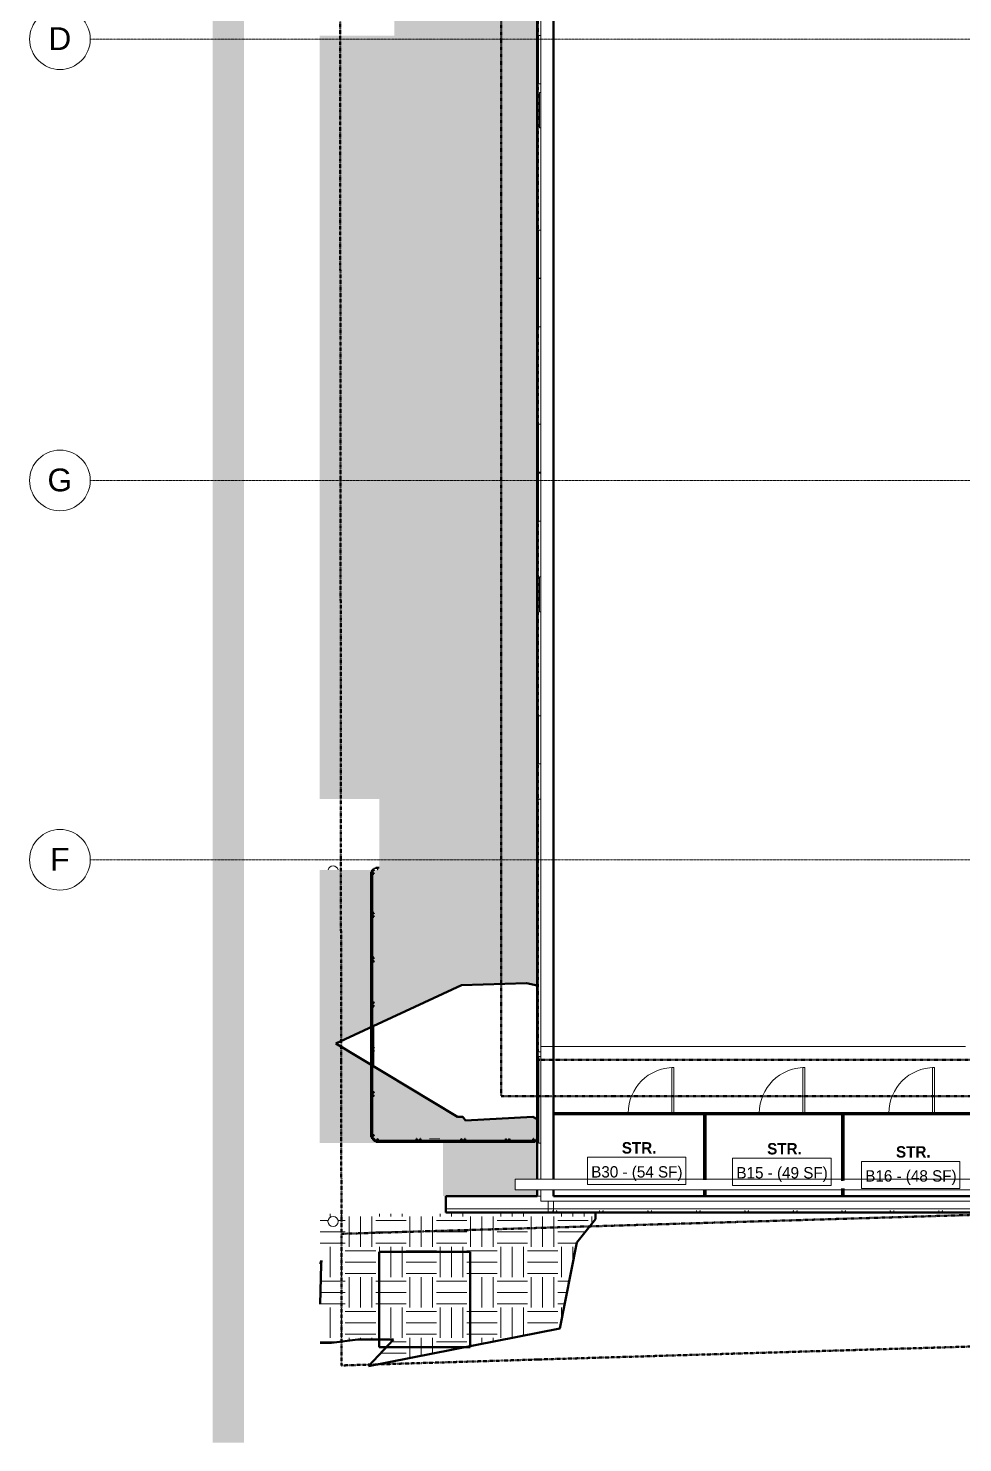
# Model space of a CAD drawing. Header units: inches. Extents: x -4235 to -464, y 9706 to 12365.
# Drawn here: x -4235 to -3496, y 9706 to 10825 of the extents above; entities that cross this region are included whole.
import ezdxf

# ---------------------------------------------------------------- set-up
doc = ezdxf.new("R2010")
doc.units = ezdxf.units.IN
doc.header["$MEASUREMENT"] = 0
for name, pattern in [('Dash 1_16_', [0.125, 0.0625, -0.0625]), ('Double Dash 3_8_', [1, 0.375, -0.125, 0.125, -0.125, 0.125, -0.125]), ('Grid Line 1_2_', [0.875, 0.5, -0.125, 0.125, -0.125])]:
    doc.linetypes.add(name, pattern=pattern)
for name, color, linetype, lineweight in [('0-1', 7, 'Continuous', 5), ('0-3', 7, 'Continuous', 9), ('A-AREA-IDEN', 2, 'Continuous', 9), ('A-DOOR-2', 7, 'Continuous', 9), ('A-FLOR-5', 192, 'Continuous', 9), ('A-FLOR-6', 192, 'Continuous', 50), ('A-GLAZ-CURT', 52, 'Continuous', 9), ('A-GLAZ-CURT-1', 52, 'Continuous', 50), ('A-GLAZ-CWMG', 51, 'Continuous', 9), ('A-GLAZ-CWMG-4', 51, 'Continuous', 50), ('A-WALL', 113, 'Continuous', 13), ('A-WALL-6', 113, 'Continuous', 9), ('C-PROP-LINE', 91, 'Double Dash 3_8_', 50), ('C-PROP-LINE-1', 91, 'Dash 1_16_', 50), ('C-TOPO-1', 9, 'Continuous', 9), ('C-TOPO-2', 250, 'Continuous', 50), ('E-LITE-EQPM', 33, 'Continuous', 9), ('P-PIPE-1', 7, 'Continuous', 9), ('P-PIPE-2', 254, 'Continuous', 9), ('S-FNDN-1', 250, 'Continuous', 50), ('S-FNDN-5', 32, 'Continuous', 50), ('S-FNDN-6', 32, 'Continuous', 9), ('S-GRID-1', 1, 'Grid Line 1_2_', 9), ('S-GRID-IDEN', 1, 'Continuous', 9)]:
    doc.layers.add(name, color=color, linetype=linetype, lineweight=lineweight)
doc.styles.add('Arial', font='arial.ttf', dxfattribs={"height": 18})
doc.styles.add('Century Gothic', font='ufonts.com_century-gothic.ttf', dxfattribs={"height": 9})
doc.styles.add('Century Gothic_B', font='GOTHICB.TTF', dxfattribs={"height": 9})
pattern_1 = [(0, (0, 0), (24, 24), [24, -24]), (0, (0, 9), (24, 24), [24, -24]), (0, (0, 18), (24, 24), [24, -24]), (90, (3, 21), (-24, 24), [24, -24]), (90, (12, 21), (-24, 24), [24, -24]), (90, (21, 21), (-24, 24), [24, -24])]

# ---------------------------------------------------------------- blocks, each defined once
blk = doc.blocks.new('CTR  - Topography_rvt-1-BACKGROUND - RCP - BASEMENT FLOOR')
at = {"layer": 'C-TOPO-1'}
h = blk.add_hatch(dxfattribs=at)
h.set_pattern_fill('FP_1', color=256, style=0, pattern_type=2)
h.set_pattern_definition(pattern_1)
h.paths.add_polyline_path([(-4089, 9706.2), (-4064.2, 9706.2), (-4064.2, 11551.6), (-4089, 11551.6), (-4089, 9707.1)], flags=0)
h = blk.add_hatch(dxfattribs=at)
h.set_pattern_fill('FP_1', color=256, style=0, pattern_type=2)
h.set_pattern_definition(pattern_1)
h.paths.add_polyline_path([(-3856.6, 9901.2), (-3832.3, 9901.2), (-3832.3, 9906.1), (-3849.7, 9906.1), (-3849.7, 9906.6), (-3849.6, 9914.6), (-3832.3, 9914.6), (-3832.3, 9962.1), (-3835.7, 9963.9), (-3889, 9960.9), (-3891, 9963.8), (-3895.2, 9963.9), (-3991.6, 10021.9), (-3892.1, 10068), (-3840.6, 10069.5), (-3832.3, 10067.8), (-3832.3, 11548.6), (-4004.2, 11548.6), (-4004.2, 11435), (-3949.1, 11435), (-3949.1, 11311), (-3883.3, 11311), (-3883.3, 11231.1), (-3943.3, 11231.1), (-3943.3, 11253), (-4004.2, 11253), (-4004.2, 10875), (-3945.2, 10875), (-3945.2, 10819), (-4004.2, 10819), (-4004.2, 10215.2), (-3957.2, 10215.2), (-3957.2, 10159.2), (-4004.2, 10159.2), (-4004.2, 9943.2), (-3917.3, 9943.2), (-3917.3, 9947.2), (-3909.3, 9947.2), (-3909.3, 9943.2), (-3906.6, 9943.2), (-3906.6, 9901.2), (-3864.7, 9901.2)], flags=0)
h = blk.add_hatch(dxfattribs=at)
h.set_pattern_fill('FP_1', color=256, style=0, pattern_type=2)
h.set_pattern_definition(pattern_1)
h.paths.add_polyline_path([(-3965.6, 9766.7), (-3814.4, 9796.6), (-3800.8, 9864.5), (-3786.1, 9883.1), (-3786.1, 9888.2), (-3906.6, 9888.2), (-3906.6, 9887.2), (-4004, 9887.2), (-4004, 9847.6), (-4002.9, 9850.3), (-4004, 9815.7), (-4004, 9785.2), (-3994.9, 9785.2), (-3974.2, 9787.9), (-3945.9, 9787.9)], flags=0)
h.paths.add_polyline_path([(-3993.7, 9877.2), (-3994.8, 9877.4), (-3995.7, 9877.7), (-3996.5, 9878.4), (-3997.2, 9879.2), (-3997.6, 9880.2), (-3997.7, 9881.2), (-3997.6, 9882.2), (-3997.2, 9883.2), (-3996.5, 9884), (-3995.7, 9884.7), (-3994.8, 9885.1), (-3993.7, 9885.2), (-3992.6, 9885), (-3991.7, 9884.7), (-3990.9, 9884), (-3990.3, 9883.2), (-3989.9, 9882.2), (-3989.7, 9881.2), (-3989.9, 9880.2), (-3990.3, 9879.2), (-3990.9, 9878.4), (-3991.7, 9877.7), (-3992.7, 9877.3)], flags=0)
at = {"layer": 'C-TOPO-2'}
for p, q in [((-3991.6, 10021.9), (-3892.1, 10068)), ((-3892.1, 10068), (-3840.6, 10069.5)), ((-3840.6, 10069.5), (-3832.3, 10067.8)), ((-3895.2, 9963.9), (-3991.6, 10021.9)), ((-3891, 9963.8), (-3895.2, 9963.9)), ((-3889, 9960.9), (-3891, 9963.8)), ((-3835.7, 9963.9), (-3889, 9960.9)), ((-3832.3, 9962.1), (-3835.7, 9963.9)), ((-3786.1, 9883.1), (-3800.8, 9864.5)), ((-3786.1, 9888.2), (-3786.1, 9883.1)), ((-3800.8, 9864.5), (-3814.4, 9796.6)), ((-4002.9, 9850.3), (-4004, 9847.6)), ((-4004, 9815.7), (-4003, 9847.1)), ((-4003, 9847.3), (-4002.9, 9850.3)), ((-4003, 9847.1), (-4003, 9847.3)), ((-3974.2, 9787.9), (-3994.9, 9785.2)), ((-3945.9, 9787.9), (-3974.2, 9787.9)), ((-3814.4, 9796.6), (-3965.6, 9766.7)), ((-3965.6, 9766.7), (-3945.9, 9787.9)), ((-3994.9, 9785.2), (-4004, 9785.2))]:
    blk.add_line(p, q, dxfattribs=at)
blk = doc.blocks.new('CHAINLINK GATE - CHAINLINK GATE-2199385-BACKGROUND - RCP - BASEMENT FLOOR')
at = {"layer": 'A-DOOR-2'}
for p, q in [((16.5, 36.5), (18, 36.5)), ((16.5, 0.5), (16.5, 36.5)), ((18, 0.5), (18, 36.5)), ((16.5, 0.5), (18, 0.5))]:
    blk.add_line(p, q, dxfattribs=at)
blk.add_arc((18, 0.5), 36, 90, 180, dxfattribs=at)
blk = doc.blocks.new('CTR - 1st Phase - Common Walls_rvt-1-BACKGROUND - RCP - BASEMENT FLOOR')
at = {"layer": 'P-PIPE-1'}
for p, q in [((-3849.7, 9914.7), (-3591, 9914.7)), ((-3590, 9914.7), (-3482.2, 9914.7)), ((-3591, 9906.1), (-3849.7, 9906.1)), ((-3482.2, 9906.1), (-3590, 9906.1))]:
    blk.add_line(p, q, dxfattribs=at)
for start_param, end_param in [(4.712389, 6.283185), (3.141593, 4.712389)]:
    blk.add_ellipse((-3849.7, 9910.4), major_axis=(0, 4.31), ratio=0.010416, start_param=start_param, end_param=end_param, dxfattribs=at)
at = {"layer": 'P-PIPE-2'}
for p, q in [((-3591, 9914.7), (-3590, 9914.7)), ((-3590, 9906.1), (-3591, 9906.1))]:
    blk.add_line(p, q, dxfattribs=at)
at = {"layer": 'S-FNDN-1'}
for p, q in [((-3819.3, 9965.9), (-3819.3, 9966.9)), ((-3819.3, 9966.9), (-3760.2, 9966.9)), ((-3760.2, 9966.9), (-3724.2, 9966.9)), ((-3724.2, 9966.9), (-3656.5, 9966.9)), ((-3656.5, 9966.9), (-3620.5, 9966.9)), ((-3620.5, 9966.9), (-3554, 9966.9)), ((-3554, 9966.9), (-3518, 9966.9)), ((-3518, 9966.9), (-3445, 9966.9)), ((-3760.2, 9965.9), (-3819.3, 9965.9)), ((-3724.2, 9965.9), (-3760.2, 9965.9)), ((-3700, 9965.9), (-3724.2, 9965.9)), ((-3700, 9914.2), (-3700, 9965.9)), ((-3656.5, 9965.9), (-3699, 9965.9)), ((-3699, 9965.9), (-3699, 9914.2)), ((-3620.5, 9965.9), (-3656.5, 9965.9)), ((-3591, 9965.9), (-3620.5, 9965.9)), ((-3591, 9913.4), (-3591, 9965.9)), ((-3554, 9965.9), (-3590, 9965.9)), ((-3590, 9965.9), (-3590, 9913.5)), ((-3518, 9965.9), (-3554, 9965.9)), ((-3482.2, 9965.9), (-3518, 9965.9)), ((-3700, 9901.2), (-3700, 9906.5)), ((-3699, 9901.2), (-3700, 9901.2)), ((-3699, 9906.5), (-3699, 9901.2)), ((-3591, 9901.2), (-3591, 9907.3)), ((-3590, 9901.2), (-3591, 9901.2)), ((-3590, 9907.3), (-3590, 9901.2))]:
    blk.add_line(p, q, dxfattribs=at)
at = {"layer": '0-3'}
for p in [(-3742.2, 9966.4), (-3638.5, 9966.4), (-3536, 9966.4)]:
    blk.add_blockref('CHAINLINK GATE - CHAINLINK GATE-2199385-BACKGROUND - RCP - BASEMENT FLOOR', p, dxfattribs=at)
blk = doc.blocks.new('Pathway_Cooper_McGraw-Edison _BSC-BRC_Round - Pathway_Cooper_McGraw-Edison _BSC-BRC_Round-V9-BACKGROUND - RCP - BASEMENT FLOOR')
at = {"layer": 'E-LITE-EQPM'}
blk.add_arc((0, 0), 4, 11.1548, 168.8452, dxfattribs=at)
blk = doc.blocks.new('Pathway_Cooper_McGraw-Edison _BSC-BRC_Round - Pathway_Cooper_McGraw-Edison _BSC-BRC_Round-V8-BACKGROUND - RCP - BASEMENT FLOOR')
at = {"layer": 'E-LITE-EQPM'}
for start, end in [(0, 180), (180, 360)]:
    blk.add_arc((0, 0), 4, start, end, dxfattribs=at)
blk = doc.blocks.new('Rectangular Mullion - RAILING POST-2666420-BACKGROUND - RCP - BASEMENT FLOOR')
at = {"layer": 'A-GLAZ-CWMG'}
for p, q in [((-1.5, 0), (-1.5, -1.5)), ((1.5, -1.5), (1.5, 0)), ((-1.5, -1.5), (1.5, -1.5)), ((-1.2, -1.2), (-1.3, -0.2)), ((1.2, -1.2), (-1.2, -1.2)), ((1.3, -0.2), (1.2, -1.2))]:
    blk.add_line(p, q, dxfattribs=at)
for centre, start, end in [((-1.5, -0.2), 359.472, 90), ((1.5, -0.2), 90, 180.528)]:
    blk.add_arc(centre, 0.21, start, end, dxfattribs=at)
blk = doc.blocks.new('Rectangular Mullion - RAILING POST-2680132-BACKGROUND - RCP - BASEMENT FLOOR')
at = {"layer": 'A-GLAZ-CWMG'}
for p, q in [((-3, 0), (-3, -1.5)), ((0, -1.5), (0, 0)), ((-3, -1.5), (0, -1.5)), ((-2.7, -1.2), (-2.8, -0.2)), ((-0.3, -1.2), (-2.7, -1.2)), ((-0.2, -0.2), (-0.3, -1.2))]:
    blk.add_line(p, q, dxfattribs=at)
for centre, start, end in [((-3, -0.2), 359.472, 90), ((0, -0.2), 90, 180.528)]:
    blk.add_arc(centre, 0.21, start, end, dxfattribs=at)
blk = doc.blocks.new('Horizontal_Siding - Horizontal_Siding-2854973-BACKGROUND - RCP - BASEMENT FLOOR')
at = {"layer": 'A-GLAZ-CURT'}
for p, q in [((-15.5, 2.3), (-18.1, 2.3)), ((-18.1, 2.3), (-18.1, 1.5)), ((-16.6, 1.5), (-15.5, 1.5))]:
    blk.add_line(p, q, dxfattribs=at)
blk = doc.blocks.new('Rectangular Mullion - RAILING POST-V23-BACKGROUND - RCP - BASEMENT FLOOR')
at = {"layer": 'A-GLAZ-CWMG'}
for p, q in [((-3, -1.5), (-3, 0)), ((0, -1.5), (-3, -1.5)), ((-2.8, -0.2), (-2.7, -1.2)), ((-2.7, -1.2), (-0.3, -1.2)), ((-0.3, -1.2), (-0.2, -0.2)), ((0, 0), (0, -1.5))]:
    blk.add_line(p, q, dxfattribs=at)
for centre, start, end in [((-3, -0.2), 359.472, 89.8619), ((0, -0.2), 90.1381, 180.528)]:
    blk.add_arc(centre, 0.21, start, end, dxfattribs=at)
blk = doc.blocks.new('Horizontal_Siding - Horizontal_Siding-2855037-BACKGROUND - RCP - BASEMENT FLOOR')
at = {"layer": 'A-GLAZ-CURT-1'}
for p, q in [((-17, -1.5), (17, -1.5)), ((-17, -2.2), (-17, -1.5)), ((17, -2.2), (-17, -2.2)), ((17, -1.5), (17, -2.2))]:
    blk.add_line(p, q, dxfattribs=at)
blk = doc.blocks.new('Horizontal_Siding - Horizontal_Siding-2855038-BACKGROUND - RCP - BASEMENT FLOOR')
at = {"layer": 'A-GLAZ-CURT-1'}
for p, q in [((-17.7, -1.5), (17.7, -1.5)), ((-17.7, -2.2), (-17.7, -1.5)), ((17.7, -2.2), (-17.7, -2.2)), ((17.7, -1.5), (17.7, -2.2))]:
    blk.add_line(p, q, dxfattribs=at)
blk = doc.blocks.new('Rectangular Mullion - RAILING POST-2669755-BACKGROUND - RCP - BASEMENT FLOOR')
at = {"layer": 'A-GLAZ-CWMG-4'}
for p, q in [((-1.5, 1.5), (-1.5, 0)), ((1.5, 1.5), (-1.5, 1.5)), ((-1.3, 0.2), (-1.2, 1.2)), ((-1.2, 1.2), (1.2, 1.2)), ((1.2, 1.2), (1.3, 0.2)), ((1.5, 0), (1.5, 1.5))]:
    blk.add_line(p, q, dxfattribs=at)
for centre, radius, start, end in [((-1.5, 0.2), 0.21, 270, 0.528), ((1.5, 0.2), 0.211, 179.472, 270)]:
    blk.add_arc(centre, radius, start, end, dxfattribs=at)
blk = doc.blocks.new('Rectangular Mullion - RAILING POST-2680127-BACKGROUND - RCP - BASEMENT FLOOR')
at = {"layer": 'A-GLAZ-CWMG-4'}
for p, q in [((-3, 1.5), (-3, 0)), ((0, 1.5), (-3, 1.5)), ((-2.8, 0.2), (-2.7, 1.2)), ((-2.7, 1.2), (-0.3, 1.2)), ((-0.3, 1.2), (-0.2, 0.2)), ((0, 0), (0, 1.5))]:
    blk.add_line(p, q, dxfattribs=at)
for centre, start, end in [((-3, 0.2), 270, 0.528), ((0, 0.2), 179.472, 270)]:
    blk.add_arc(centre, 0.21, start, end, dxfattribs=at)
blk = doc.blocks.new('Rectangular Mullion - RAILING POST-2806293-BACKGROUND - RCP - BASEMENT FLOOR')
at = {"layer": 'A-GLAZ-CWMG-4'}
for p, q in [((-3, 1.5), (0, 1.5)), ((-3, 0), (-3, 1.5)), ((-2.7, 1.2), (-2.8, 0.2)), ((-0.3, 1.2), (-2.7, 1.2)), ((-0.2, 0.2), (-0.3, 1.2)), ((0, 1.5), (0, 0))]:
    blk.add_line(p, q, dxfattribs=at)
for centre, start, end in [((-3, 0.2), 270, 0.528), ((0, 0.2), 179.472, 270)]:
    blk.add_arc(centre, 0.211, start, end, dxfattribs=at)
blk = doc.blocks.new('Horizontal_Siding - Horizontal_Siding-2854958-BACKGROUND - RCP - BASEMENT FLOOR')
at = {"layer": 'A-GLAZ-CURT-1'}
for p, q in [((-10.9, 1.5), (-10.9, 2.2)), ((-10.9, 2.2), (10.9, 2.2)), ((10.9, 1.5), (-10.9, 1.5)), ((10.9, 2.2), (10.9, 1.5))]:
    blk.add_line(p, q, dxfattribs=at)
blk = doc.blocks.new('Horizontal_Siding - Horizontal_Siding-2854959-BACKGROUND - RCP - BASEMENT FLOOR')
at = {"layer": 'A-GLAZ-CURT-1'}
for p, q in [((-17.6, 1.5), (-17.6, 2.2)), ((-17.6, 2.2), (17.6, 2.2)), ((17.6, 1.5), (-17.6, 1.5)), ((17.6, 2.2), (17.6, 1.5))]:
    blk.add_line(p, q, dxfattribs=at)
blk = doc.blocks.new('Horizontal_Siding - Horizontal_Siding-2854960-BACKGROUND - RCP - BASEMENT FLOOR')
at = {"layer": 'A-GLAZ-CURT-1'}
for p, q in [((-16.9, 1.5), (-16.9, 2.2)), ((-16.9, 2.2), (16.9, 2.2)), ((16.9, 1.5), (-16.9, 1.5)), ((16.9, 2.2), (16.9, 1.5))]:
    blk.add_line(p, q, dxfattribs=at)
blk = doc.blocks.new('Rectangular Mullion - RAILING POST-2666421-BACKGROUND - RCP - BASEMENT FLOOR')
at = {"layer": 'A-GLAZ-CWMG-4'}
for p, q in [((-1.5, 0), (-1.5, -1.5)), ((1.5, -1.5), (1.5, 0)), ((-1.5, -1.5), (1.5, -1.5)), ((-1.2, -1.2), (-1.3, -0.2)), ((1.2, -1.2), (-1.2, -1.2)), ((1.3, -0.2), (1.2, -1.2))]:
    blk.add_line(p, q, dxfattribs=at)
for centre, start, end in [((-1.5, -0.2), 359.472, 90), ((1.5, -0.2), 90, 180.528)]:
    blk.add_arc(centre, 0.21, start, end, dxfattribs=at)
blk = doc.blocks.new('Rectangular Mullion - RAILING POST-2680133-BACKGROUND - RCP - BASEMENT FLOOR')
at = {"layer": 'A-GLAZ-CWMG-4'}
for p, q in [((-3, 0), (-3, -1.5)), ((0, -1.5), (0, 0)), ((-3, -1.5), (0, -1.5)), ((-2.7, -1.2), (-2.8, -0.2)), ((-0.3, -1.2), (-2.7, -1.2)), ((-0.2, -0.2), (-0.3, -1.2))]:
    blk.add_line(p, q, dxfattribs=at)
for centre, start, end in [((-3, -0.2), 359.472, 90), ((0, -0.2), 90, 180.528)]:
    blk.add_arc(centre, 0.21, start, end, dxfattribs=at)
blk = doc.blocks.new('Rectangular Mullion - RAILING POST-2806290-BACKGROUND - RCP - BASEMENT FLOOR')
at = {"layer": 'A-GLAZ-CWMG-4'}
for p, q in [((-3, -1.5), (-3, 0)), ((0, 0), (0, -1.5)), ((0, -1.5), (-3, -1.5)), ((-2.8, -0.2), (-2.7, -1.2)), ((-2.7, -1.2), (-0.3, -1.2)), ((-0.3, -1.2), (-0.2, -0.2))]:
    blk.add_line(p, q, dxfattribs=at)
for centre, radius, start, end in [((-3, -0.2), 0.211, 359.472, 90), ((0, -0.2), 0.21, 90, 180.528)]:
    blk.add_arc(centre, radius, start, end, dxfattribs=at)
blk = doc.blocks.new('Family - ___-1878357-BACKGROUND - RCP - BASEMENT FLOOR')
at = {"layer": 'C-PROP-LINE'}
for p, q in [((-3989.4, 12089.7), (-3987.3, 10009.1)), ((-3987.3, 10009.1), (-3987.2, 9980.2)), ((-3987.2, 9980.2), (-3987, 9767.3)), ((-3831.8, 9772), (-2096.4, 9823.9)), ((-3987, 9767.3), (-3860.7, 9771.1)), ((-3860.7, 9771.1), (-3831.8, 9772))]:
    blk.add_line(p, q, dxfattribs=at)
blk = doc.blocks.new('Family - ___-2835860-BACKGROUND - RCP - BASEMENT FLOOR')
at = {"layer": 'C-PROP-LINE-1'}
for p, q in [((-3860.7, 9980.2), (-3860.7, 11434.4)), ((-2636.9, 9980.2), (-3860.7, 9980.2))]:
    blk.add_line(p, q, dxfattribs=at)
blk = doc.blocks.new('Family - ___-2835903-BACKGROUND - RCP - BASEMENT FLOOR')
at = {"layer": 'C-PROP-LINE-1'}
for p, q in [((-3831.8, 10009.1), (-3831.8, 12089.7)), ((-2096.8, 10009.1), (-3831.8, 10009.1))]:
    blk.add_line(p, q, dxfattribs=at)
blk = doc.blocks.new('Family - ___-2835932-BACKGROUND - RCP - BASEMENT FLOOR')
at = {"layer": 'C-PROP-LINE-1'}
for p, q in [((-3860.7, 9980.2), (-3860.7, 12118.6)), ((-2067.9, 9980.2), (-3860.7, 9980.2))]:
    blk.add_line(p, q, dxfattribs=at)
blk = doc.blocks.new('Family - ___-2855424-BACKGROUND - RCP - BASEMENT FLOOR')
at = {"layer": 'C-PROP-LINE-1'}
blk.add_line((-3987.1, 9871.4), (-600.6, 9972.8), dxfattribs=at)
blk = doc.blocks.new('Grid - Grid Head - Circle-50561-BACKGROUND - RCP - BASEMENT FLOOR')
at = {"layer": 'S-GRID-IDEN'}
for start, end in [(360, 180), (180, 360)]:
    blk.add_arc((0, 0), 0.25, start, end, dxfattribs=at)

msp = doc.modelspace()

# ---------------------------------------------------------------- linework, layer by layer
at = {"layer": 'A-AREA-IDEN', "flags": 128}
for points in [[(-3792.5, 9931.9), (-3714.7, 9931.9), (-3714.7, 9910.4), (-3792.5, 9910.4)], [(-3677.6, 9931.2), (-3599.8, 9931.2), (-3599.8, 9909.7), (-3677.6, 9909.7)], [(-3575.7, 9928.7), (-3497.9, 9928.7), (-3497.9, 9907.2), (-3575.7, 9907.2)]]:
    msp.add_lwpolyline(points, close=True, dxfattribs=at)
at = {"layer": 'A-FLOR-5'}
for p, q in [((-3829.3, 10819), (-3832.3, 10819)), ((-3832.3, 10215.2), (-3829.3, 10215.2)), ((-3961.3, 10003.7), (-3961.3, 10035.9)), ((-3830.9, 9943.2), (-3831, 10011.6)), ((-3831, 10011.6), (-3829.3, 10011.6)), ((-3829.3, 10019.6), (-3493.3, 10019.6)), ((-3909.3, 9946.4), (-3917.3, 9946.4)), ((-3830.9, 9946.4), (-3832.3, 9946.4)), ((-3829.7, 9943.2), (-3830.9, 9943.2)), ((-3829.3, 9943.2), (-3829.7, 9943.2)), ((-3829.3, 9897.2), (-3829.3, 9900)), ((-2790.3, 9897.2), (-3829.3, 9897.2)), ((-3819.3, 9888.5), (-3819.3, 9897.2))]:
    msp.add_line(p, q, dxfattribs=at)
at = {"layer": 'A-FLOR-6'}
for p, q in [((-3957.1, 9781.7), (-3957.1, 9857.2)), ((-3957.1, 9857.2), (-3885.1, 9857.2)), ((-3885.1, 9857.2), (-3885.1, 9781.7)), ((-3885.1, 9781.7), (-3957.1, 9781.7))]:
    msp.add_line(p, q, dxfattribs=at)
at = {"layer": 'A-WALL'}
for p, q in [((-3829.3, 11013.1), (-3829.3, 9914.6)), ((-3829.3, 9901.2), (-3832.3, 9901.2)), ((-3829.3, 9906.1), (-3829.3, 9901.2)), ((-3904.6, 9891.2), (-2790.3, 9891.2))]:
    msp.add_line(p, q, dxfattribs=at)
at = {"layer": 'A-WALL-6'}
for p, q in [((-3831.8, 10215.2), (-3831.8, 10819)), ((-3831.1, 10781), (-3831.1, 10819)), ((-3831.8, 10781), (-3829.3, 10781)), ((-3830.3, 10774.1), (-3830.3, 10746.2)), ((-3830.3, 10774.1), (-3829.3, 10774.1)), ((-3829.3, 10746.2), (-3830.3, 10746.2)), ((-3831.8, 10665.2), (-3831.8, 10627.2)), ((-3831.8, 10665.2), (-3829.3, 10665.2)), ((-3831.1, 10627.2), (-3831.1, 10665.2)), ((-3831.8, 10627.2), (-3829.3, 10627.2)), ((-3831.8, 10626.8), (-3831.8, 10588.8)), ((-3831.8, 10626.8), (-3829.3, 10626.8)), ((-3831.1, 10588.8), (-3831.1, 10626.8)), ((-3831.8, 10588.8), (-3829.3, 10588.8)), ((-3829.3, 10511.8), (-3831.8, 10511.8)), ((-3831.1, 10473.8), (-3831.1, 10511.8)), ((-3829.3, 10473.8), (-3831.8, 10473.8)), ((-3831.8, 10473), (-3829.3, 10473)), ((-3831.1, 10435), (-3831.1, 10473)), ((-3831.8, 10435), (-3829.3, 10435)), ((-3830.3, 10391.1), (-3830.3, 10363.2)), ((-3830.3, 10391.1), (-3829.3, 10391.1)), ((-3829.3, 10363.2), (-3830.3, 10363.2)), ((-3831.8, 10281), (-3829.3, 10281)), ((-3831.1, 10243), (-3831.1, 10281)), ((-3831.8, 10243), (-3829.3, 10243))]:
    msp.add_line(p, q, dxfattribs=at)
at = {"layer": 'S-FNDN-5'}
for p, q in [((-3819.3, 12077.2), (-3819.3, 9914.6)), ((-3832.3, 9914.6), (-3832.3, 11013.1)), ((-3904.6, 9888.2), (-3904.6, 9901.2)), ((-3904.6, 9901.2), (-3832.3, 9901.2)), ((-3832.3, 9901.2), (-3832.3, 9906.1)), ((-3819.3, 9906.1), (-3819.3, 9901.2)), ((-3819.3, 9901.2), (-2790.3, 9901.2)), ((-2790.3, 9888.2), (-3904.6, 9888.2))]:
    msp.add_line(p, q, dxfattribs=at)
at = {"layer": 'S-FNDN-6'}
for p, q in [((-3829.3, 10015.2), (-3832.3, 10015.2)), ((-3829.3, 9901.2), (-3829.3, 9900)), ((-3823.4, 9897.2), (-3823.4, 9888.2))]:
    msp.add_line(p, q, dxfattribs=at)
at = {"layer": 'S-GRID-1'}
for p, q in [((-464.5, 10816.2), (-4185.7, 10816.2)), ((-464.5, 10467.2), (-4185.7, 10467.2)), ((-464.5, 10167.2), (-4185.7, 10167.2))]:
    msp.add_line(p, q, dxfattribs=at)

# ---------------------------------------------------------------- block references
at = {"layer": '0-1'}
for name in ['CTR  - Topography_rvt-1-BACKGROUND - RCP - BASEMENT FLOOR', 'CTR - 1st Phase - Common Walls_rvt-1-BACKGROUND - RCP - BASEMENT FLOOR']:
    msp.add_blockref(name, (0, 0), dxfattribs=at)
at = {"layer": 'A-GLAZ-CURT'}
for name, p, rotation in [('Horizontal_Siding - Horizontal_Siding-2855037-BACKGROUND - RCP - BASEMENT FLOOR', (-3961.3, 10140.7), 269.9999999999769), ('Horizontal_Siding - Horizontal_Siding-2855038-BACKGROUND - RCP - BASEMENT FLOOR', (-3961.3, 10106), 269.9999999999769), ('Horizontal_Siding - Horizontal_Siding-2855038-BACKGROUND - RCP - BASEMENT FLOOR', (-3961.3, 10070.5), 269.9999999999769), ('Horizontal_Siding - Horizontal_Siding-2855038-BACKGROUND - RCP - BASEMENT FLOOR', (-3961.3, 10035.1), 269.9999999999769), ('Horizontal_Siding - Horizontal_Siding-2855038-BACKGROUND - RCP - BASEMENT FLOOR', (-3961.3, 9999.6), 269.9999999999769), ('Horizontal_Siding - Horizontal_Siding-2855037-BACKGROUND - RCP - BASEMENT FLOOR', (-3961.3, 9964.9), 269.9999999999769), ('Horizontal_Siding - Horizontal_Siding-2854960-BACKGROUND - RCP - BASEMENT FLOOR', (-3942.9, 9946.4), 180), ('Horizontal_Siding - Horizontal_Siding-2854959-BACKGROUND - RCP - BASEMENT FLOOR', (-3908.4, 9946.4), 180), ('Horizontal_Siding - Horizontal_Siding-2854959-BACKGROUND - RCP - BASEMENT FLOOR', (-3873.2, 9946.4), 180), ('Horizontal_Siding - Horizontal_Siding-2854958-BACKGROUND - RCP - BASEMENT FLOOR', (-3844.7, 9946.4), 180)]:
    msp.add_blockref(name, p, dxfattribs=dict(at, rotation=rotation))
msp.add_blockref('Horizontal_Siding - Horizontal_Siding-2854973-BACKGROUND - RCP - BASEMENT FLOOR', (-3941.7, 10159.2), dxfattribs=at)
at = {"layer": 'A-GLAZ-CWMG'}
for name, rotation in [('Rectangular Mullion - RAILING POST-2806293-BACKGROUND - RCP - BASEMENT FLOOR', 89.99999999997688), ('Rectangular Mullion - RAILING POST-V23-BACKGROUND - RCP - BASEMENT FLOOR', 180)]:
    msp.add_blockref(name, (-3961.3, 10159.2), dxfattribs=dict(at, rotation=rotation))
at = {"layer": 'A-GLAZ-CWMG', "extrusion": (0, 0, -1), "rotation": 270.0000000000231}
for name, p in [('Rectangular Mullion - RAILING POST-2669755-BACKGROUND - RCP - BASEMENT FLOOR', (3961.3, 10123.7)), ('Rectangular Mullion - RAILING POST-2669755-BACKGROUND - RCP - BASEMENT FLOOR', (3961.3, 10088.3)), ('Rectangular Mullion - RAILING POST-2669755-BACKGROUND - RCP - BASEMENT FLOOR', (3961.3, 10052.8)), ('Rectangular Mullion - RAILING POST-2669755-BACKGROUND - RCP - BASEMENT FLOOR', (3961.3, 10017.4)), ('Rectangular Mullion - RAILING POST-2669755-BACKGROUND - RCP - BASEMENT FLOOR', (3961.3, 9981.9)), ('Rectangular Mullion - RAILING POST-2680127-BACKGROUND - RCP - BASEMENT FLOOR', (3961.3, 9946.4))]:
    msp.add_blockref(name, p, dxfattribs=at)
at = {"layer": 'A-GLAZ-CWMG', "extrusion": (0, 0, -1)}
for name, p in [('Rectangular Mullion - RAILING POST-2680133-BACKGROUND - RCP - BASEMENT FLOOR', (3961.3, 9946.4)), ('Rectangular Mullion - RAILING POST-2666421-BACKGROUND - RCP - BASEMENT FLOOR', (3926.1, 9946.4)), ('Rectangular Mullion - RAILING POST-2666421-BACKGROUND - RCP - BASEMENT FLOOR', (3890.8, 9946.4)), ('Rectangular Mullion - RAILING POST-2666421-BACKGROUND - RCP - BASEMENT FLOOR', (3855.6, 9946.4)), ('Rectangular Mullion - RAILING POST-2680132-BACKGROUND - RCP - BASEMENT FLOOR', (3819.8, 9889.7)), ('Rectangular Mullion - RAILING POST-2666420-BACKGROUND - RCP - BASEMENT FLOOR', (3781.5, 9889.7)), ('Rectangular Mullion - RAILING POST-2666420-BACKGROUND - RCP - BASEMENT FLOOR', (3743.2, 9889.7)), ('Rectangular Mullion - RAILING POST-2666420-BACKGROUND - RCP - BASEMENT FLOOR', (3704.8, 9889.7)), ('Rectangular Mullion - RAILING POST-2666420-BACKGROUND - RCP - BASEMENT FLOOR', (3666.5, 9889.7)), ('Rectangular Mullion - RAILING POST-2666420-BACKGROUND - RCP - BASEMENT FLOOR', (3628.1, 9889.7)), ('Rectangular Mullion - RAILING POST-2666420-BACKGROUND - RCP - BASEMENT FLOOR', (3589.8, 9889.7)), ('Rectangular Mullion - RAILING POST-2666420-BACKGROUND - RCP - BASEMENT FLOOR', (3551.5, 9889.7)), ('Rectangular Mullion - RAILING POST-2666420-BACKGROUND - RCP - BASEMENT FLOOR', (3513.1, 9889.7))]:
    msp.add_blockref(name, p, dxfattribs=at)
at = {"layer": 'A-GLAZ-CWMG'}
msp.add_blockref('Rectangular Mullion - RAILING POST-2806290-BACKGROUND - RCP - BASEMENT FLOOR', (-3832.3, 9946.4), dxfattribs=at)
at = {"layer": 'C-PROP-LINE'}
msp.add_blockref('Family - ___-1878357-BACKGROUND - RCP - BASEMENT FLOOR', (0, 0), dxfattribs=at)
at = {"layer": 'C-PROP-LINE-1'}
for name in ['Family - ___-2835860-BACKGROUND - RCP - BASEMENT FLOOR', 'Family - ___-2835932-BACKGROUND - RCP - BASEMENT FLOOR', 'Family - ___-2835903-BACKGROUND - RCP - BASEMENT FLOOR', 'Family - ___-2855424-BACKGROUND - RCP - BASEMENT FLOOR']:
    msp.add_blockref(name, (0, 0), dxfattribs=at)
at = {"layer": 'E-LITE-EQPM'}
for name, p in [('Pathway_Cooper_McGraw-Edison _BSC-BRC_Round - Pathway_Cooper_McGraw-Edison _BSC-BRC_Round-V9-BACKGROUND - RCP - BASEMENT FLOOR', (-3993.7, 10158.4)), ('Pathway_Cooper_McGraw-Edison _BSC-BRC_Round - Pathway_Cooper_McGraw-Edison _BSC-BRC_Round-V8-BACKGROUND - RCP - BASEMENT FLOOR', (-3993.7, 9881.2))]:
    msp.add_blockref(name, p, dxfattribs=at)
at = {"layer": 'S-GRID-IDEN', "xscale": 95.99999999999994, "yscale": 95.99999999999994, "zscale": 95.99999999999994, "rotation": 89.99999999999987}
for p in [(-4209.7, 10816.2), (-4209.7, 10467.2), (-4209.7, 10167.2)]:
    msp.add_blockref('Grid - Grid Head - Circle-50561-BACKGROUND - RCP - BASEMENT FLOOR', p, dxfattribs=at)

# ---------------------------------------------------------------- texts
at = {"layer": 'A-AREA-IDEN', "char_height": 9, "attachment_point": 1}
for s, insert, width, style in [('STR.', (-3765.3, 9943.9), 27.876, 'Century Gothic_B'), ('STR.', (-3650.3, 9943.2), 27.876, 'Century Gothic_B'), ('STR.', (-3548.4, 9940.7), 27.876, 'Century Gothic_B'), ('B30 - (54 SF)', (-3789.5, 9924.9), 86.658, 'Century Gothic'), ('B15 - (49 SF)', (-3674.6, 9924.2), 86.658, 'Century Gothic'), ('B16 - (48 SF)', (-3572.7, 9921.7), 86.658, 'Century Gothic')]:
    msp.add_mtext(s, dxfattribs=dict(at, insert=insert, width=width, style=style))
at = {"layer": 'S-GRID-IDEN', "char_height": 18, "attachment_point": 1, "style": 'Arial'}
for s, insert, width in [('D', (-4218.9, 10825.6), 22.119), ('G', (-4219.6, 10476.6), 23.937), ('F', (-4217.5, 10176.6), 18.786)]:
    msp.add_mtext(s, dxfattribs=dict(at, insert=insert, width=width))

doc.saveas('drawing.dxf')
